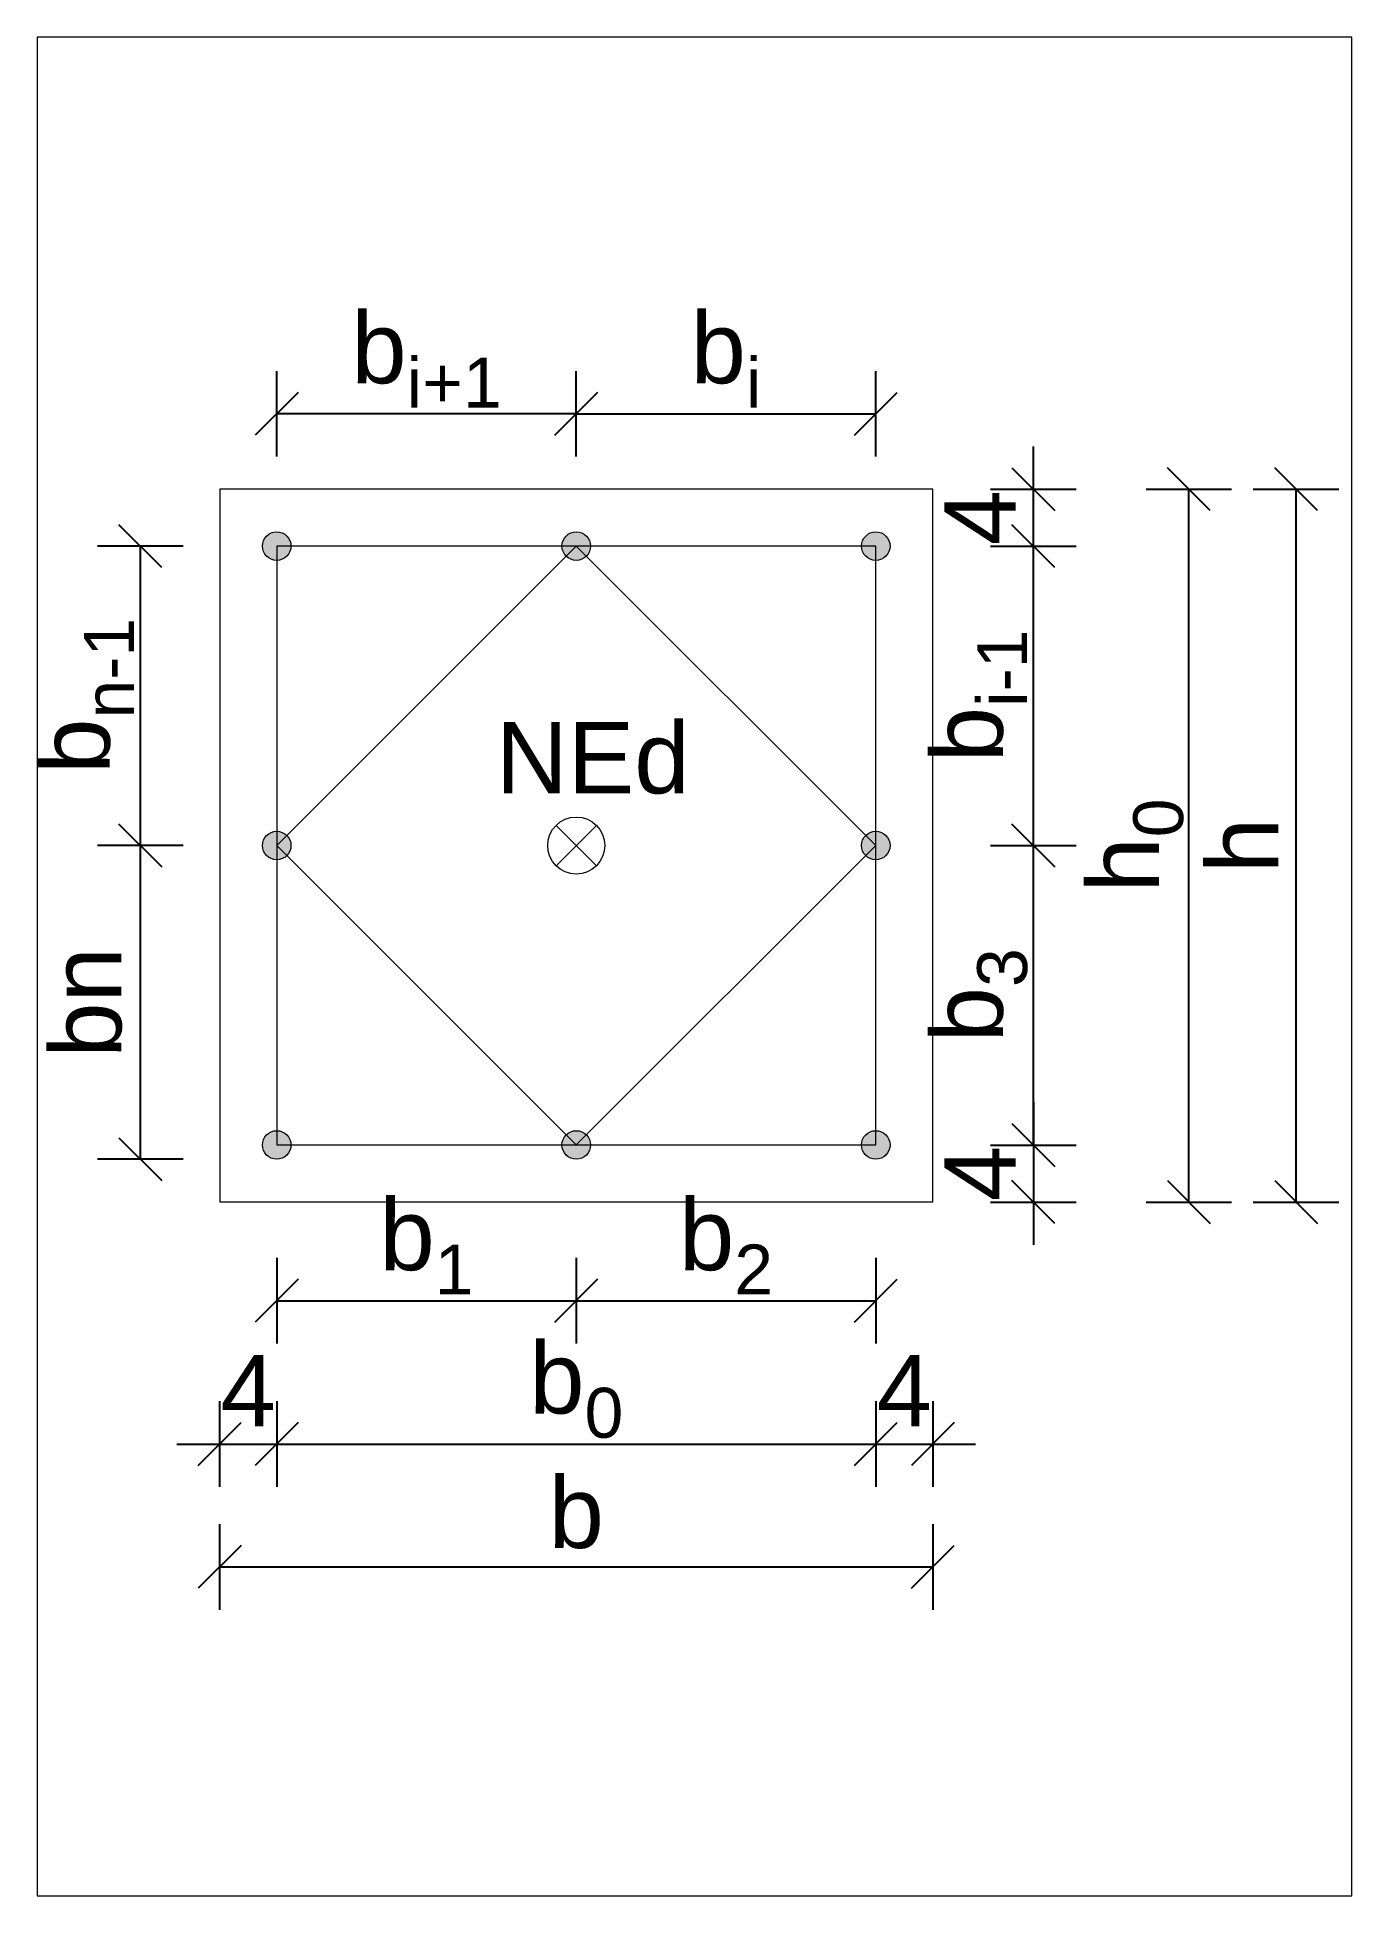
# Paper-space layout 'column_bracing' of a CAD drawing. Extents: x 0 to 210, y 0 to 297.
# The model-space entities are those that its viewports show. They can reach past a viewport. Long polylines and large blocks are cut down to what shows.
import ezdxf

# ---------------------------------------------------------------- set-up
doc = ezdxf.new("R2010")
doc.units = 0
doc.layers.add('Kontura', color=7, linetype='Continuous', lineweight=15)
doc.layers.add('Kota', color=3, linetype='Continuous', lineweight=9)
doc.styles.get("Standard").update_dxf_attribs({"font": 'arial.ttf'})
doc.dimstyles.new('Annotative', dxfattribs={"dimscale": 0, "dimtxt": 2.5, "dimasz": 1.5, "dimexe": 1.5, "dimexo": 0.625, "dimtad": 1, "dimdec": 4, "dimtxsty": 'Standard', "dimblk": 'OBLIQUE', "dimcen": 2.5, "dimadec": 0, "dimazin": 0, "dimtfac": 1, "dimtdec": 4, "dimtix": 1, "dimtmove": 0, "dimatfit": 3, "dimldrblk": 'OBLIQUE', "dimfxl": 1.5, "dimfxlon": 1, "dimarcsym": 0})

# ---------------------------------------------------------------- blocks, each defined once
blk = doc.blocks.new('_Oblique')
at = {"color": 0, "linetype": 'ByBlock', "lineweight": -2}
blk.add_line((-0.5, -0.5), (0.5, 0.5), dxfattribs=at)
blk = doc.blocks.new('*D51')
at = {"layer": 'Defpoints', "color": 0}
for p in [(487.91, -1627.75), (537.91, -1627.75), (537.91, -1638.39)]:
    blk.add_point(p, dxfattribs=at)
at = {"layer": 'Kota', "color": 0, "lineweight": -2}
for p, q in [((487.91, -1635.39), (487.91, -1641.39)), ((537.91, -1635.39), (537.91, -1641.39)), ((487.91, -1638.39), (537.91, -1638.39))]:
    blk.add_line(p, q, dxfattribs=at)
at = {"layer": 'Kota', "color": 0, "lineweight": -2, "xscale": 3, "yscale": 3, "zscale": 3, "rotation": 180}
blk.add_blockref('_Oblique', (487.91, -1638.39), dxfattribs=at)
at = {"layer": 'Kota', "color": 0, "lineweight": -2, "xscale": 3, "yscale": 3, "zscale": 3}
blk.add_blockref('_Oblique', (537.91, -1638.39), dxfattribs=at)
at = {"layer": 'Kota', "color": 0, "insert": (512.91, -1634.6), "char_height": 5, "attachment_point": 5}
blk.add_mtext('b', dxfattribs=at)
blk = doc.blocks.new('*D53')
at = {"layer": 'Defpoints', "color": 0}
for p in [(553.93, -1562.8), (563.38, -1562.8), (553.93, -1612.8)]:
    blk.add_point(p, dxfattribs=at)
at = {"layer": 'Kota', "color": 0, "lineweight": -2}
for p, q in [((560.38, -1562.8), (566.38, -1562.8)), ((563.38, -1612.8), (563.38, -1562.8)), ((560.38, -1612.8), (566.38, -1612.8))]:
    blk.add_line(p, q, dxfattribs=at)
at = {"layer": 'Kota', "color": 0, "lineweight": -2, "xscale": 3, "yscale": 3, "zscale": 3}
for p, rotation in [((563.38, -1562.8), 90), ((563.38, -1612.8), 270)]:
    blk.add_blockref('_Oblique', p, dxfattribs=dict(at, rotation=rotation))
at = {"layer": 'Kota', "color": 0, "insert": (559.63, -1587.8), "char_height": 5, "attachment_point": 5, "rotation": 90}
blk.add_mtext('h', dxfattribs=at)
blk = doc.blocks.new('*D55')
at = {"layer": 'Defpoints', "color": 0}
for p in [(491.91, -1618.78), (487.91, -1622.78), (491.91, -1629.77)]:
    blk.add_point(p, dxfattribs=at)
at = {"layer": 'Kota', "color": 0, "lineweight": -2}
for p, q in [((487.91, -1626.77), (487.91, -1632.77)), ((491.91, -1626.77), (491.91, -1632.77)), ((484.91, -1629.77), (494.91, -1629.77))]:
    blk.add_line(p, q, dxfattribs=at)
at = {"layer": 'Kota', "color": 0, "lineweight": -2, "xscale": 3, "yscale": 3, "zscale": 3}
blk.add_blockref('_Oblique', (487.91, -1629.77), dxfattribs=at)
at = {"layer": 'Kota', "color": 0, "lineweight": -2, "xscale": 3, "yscale": 3, "zscale": 3, "rotation": 180}
blk.add_blockref('_Oblique', (491.91, -1629.77), dxfattribs=at)
at = {"layer": 'Kota', "color": 0, "insert": (489.91, -1626.02), "char_height": 5, "attachment_point": 5}
blk.add_mtext('4', dxfattribs=at)
blk = doc.blocks.new('*D56')
at = {"layer": 'Defpoints', "color": 0}
for p in [(491.91, -1618.78), (533.91, -1618.78), (533.91, -1629.77)]:
    blk.add_point(p, dxfattribs=at)
at = {"layer": 'Kota', "color": 0, "lineweight": -2}
for p, q in [((491.91, -1626.77), (491.91, -1632.77)), ((533.91, -1626.77), (533.91, -1632.77)), ((491.91, -1629.77), (533.91, -1629.77))]:
    blk.add_line(p, q, dxfattribs=at)
at = {"layer": 'Kota', "color": 0, "lineweight": -2, "xscale": 3, "yscale": 3, "zscale": 3, "rotation": 180}
blk.add_blockref('_Oblique', (491.91, -1629.77), dxfattribs=at)
at = {"layer": 'Kota', "color": 0, "lineweight": -2, "xscale": 3, "yscale": 3, "zscale": 3}
blk.add_blockref('_Oblique', (533.91, -1629.77), dxfattribs=at)
at = {"layer": 'Kota', "color": 0, "insert": (512.91, -1625.98), "char_height": 5, "attachment_point": 5}
blk.add_mtext('\\A1;b\\H0.7x;\\S^ 0;', dxfattribs=at)
blk = doc.blocks.new('*D57')
at = {"layer": 'Defpoints', "color": 0}
for p in [(533.91, -1618.78), (537.91, -1622.78), (537.91, -1629.77)]:
    blk.add_point(p, dxfattribs=at)
at = {"layer": 'Kota', "color": 0, "lineweight": -2}
for p, q in [((533.91, -1626.77), (533.91, -1632.77)), ((537.91, -1626.77), (537.91, -1632.77)), ((530.91, -1629.77), (540.91, -1629.77))]:
    blk.add_line(p, q, dxfattribs=at)
at = {"layer": 'Kota', "color": 0, "lineweight": -2, "xscale": 3, "yscale": 3, "zscale": 3}
blk.add_blockref('_Oblique', (533.91, -1629.77), dxfattribs=at)
at = {"layer": 'Kota', "color": 0, "lineweight": -2, "xscale": 3, "yscale": 3, "zscale": 3, "rotation": 180}
blk.add_blockref('_Oblique', (537.91, -1629.77), dxfattribs=at)
at = {"layer": 'Kota', "color": 0, "insert": (535.91, -1626.02), "char_height": 5, "attachment_point": 5}
blk.add_mtext('4', dxfattribs=at)
blk = doc.blocks.new('*D60')
at = {"layer": 'Defpoints', "color": 0}
for p in [(547.09, -1562.8), (555.86, -1562.8), (547.09, -1612.8)]:
    blk.add_point(p, dxfattribs=at)
at = {"layer": 'Kota', "color": 0, "lineweight": -2}
for p, q in [((552.86, -1562.8), (558.86, -1562.8)), ((555.86, -1612.8), (555.86, -1562.8)), ((552.86, -1612.8), (558.86, -1612.8))]:
    blk.add_line(p, q, dxfattribs=at)
at = {"layer": 'Kota', "color": 0, "lineweight": -2, "xscale": 3, "yscale": 3, "zscale": 3}
for p, rotation in [((555.86, -1562.8), 90), ((555.86, -1612.8), 270)]:
    blk.add_blockref('_Oblique', p, dxfattribs=dict(at, rotation=rotation))
at = {"layer": 'Kota', "color": 0, "insert": (552.11, -1587.8), "char_height": 5, "attachment_point": 5, "rotation": 90}
blk.add_mtext('\\A1;h\\H0.7x;\\S^ 0;', dxfattribs=at)
blk = doc.blocks.new('*D62')
at = {"layer": 'Defpoints', "color": 0}
for p in [(491.91, -1608.8), (512.91, -1608.8), (512.91, -1619.72)]:
    blk.add_point(p, dxfattribs=at)
at = {"layer": 'Kota', "color": 0, "lineweight": -2}
for p, q in [((491.91, -1616.72), (491.91, -1622.72)), ((512.91, -1616.72), (512.91, -1622.72)), ((491.91, -1619.72), (512.91, -1619.72))]:
    blk.add_line(p, q, dxfattribs=at)
at = {"layer": 'Kota', "color": 0, "lineweight": -2, "xscale": 3, "yscale": 3, "zscale": 3, "rotation": 180}
blk.add_blockref('_Oblique', (491.91, -1619.72), dxfattribs=at)
at = {"layer": 'Kota', "color": 0, "lineweight": -2, "xscale": 3, "yscale": 3, "zscale": 3}
blk.add_blockref('_Oblique', (512.91, -1619.72), dxfattribs=at)
at = {"layer": 'Kota', "color": 0, "insert": (502.41, -1615.93), "char_height": 5, "attachment_point": 5}
blk.add_mtext('\\A1;b\\H0.7x;\\S^ 1;', dxfattribs=at)
blk = doc.blocks.new('*D63')
at = {"layer": 'Defpoints', "color": 0}
for p in [(512.91, -1608.8), (533.91, -1608.8), (533.91, -1619.72)]:
    blk.add_point(p, dxfattribs=at)
at = {"layer": 'Kota', "color": 0, "lineweight": -2}
for p, q in [((512.91, -1616.72), (512.91, -1622.72)), ((533.91, -1616.72), (533.91, -1622.72)), ((512.91, -1619.72), (533.91, -1619.72))]:
    blk.add_line(p, q, dxfattribs=at)
at = {"layer": 'Kota', "color": 0, "lineweight": -2, "xscale": 3, "yscale": 3, "zscale": 3, "rotation": 180}
blk.add_blockref('_Oblique', (512.91, -1619.72), dxfattribs=at)
at = {"layer": 'Kota', "color": 0, "lineweight": -2, "xscale": 3, "yscale": 3, "zscale": 3}
blk.add_blockref('_Oblique', (533.91, -1619.72), dxfattribs=at)
at = {"layer": 'Kota', "color": 0, "insert": (523.41, -1615.93), "char_height": 5, "attachment_point": 5}
blk.add_mtext('\\A1;b\\H0.7x;\\S^ 2;', dxfattribs=at)
blk = doc.blocks.new('*D66')
at = {"layer": 'Defpoints', "color": 0}
for p in [(533.91, -1587.8), (544.96, -1587.8), (533.91, -1608.8)]:
    blk.add_point(p, dxfattribs=at)
at = {"layer": 'Kota', "color": 0, "lineweight": -2}
for p, q in [((541.96, -1587.8), (547.96, -1587.8)), ((544.96, -1608.8), (544.96, -1587.8)), ((541.96, -1608.8), (547.96, -1608.8))]:
    blk.add_line(p, q, dxfattribs=at)
at = {"layer": 'Kota', "color": 0, "lineweight": -2, "xscale": 3, "yscale": 3, "zscale": 3}
for p, rotation in [((544.96, -1587.8), 90), ((544.96, -1608.8), 270)]:
    blk.add_blockref('_Oblique', p, dxfattribs=dict(at, rotation=rotation))
at = {"layer": 'Kota', "color": 0, "insert": (541.17, -1598.3), "char_height": 5, "attachment_point": 5, "rotation": 90}
blk.add_mtext('\\A1;b\\H0.7x;\\S^ 3;', dxfattribs=at)
blk = doc.blocks.new('*D67')
at = {"layer": 'Defpoints', "color": 0}
for p in [(533.91, -1566.8), (544.96, -1566.8), (533.91, -1587.8)]:
    blk.add_point(p, dxfattribs=at)
at = {"layer": 'Kota', "color": 0, "lineweight": -2}
for p, q in [((541.96, -1566.8), (547.96, -1566.8)), ((544.96, -1587.8), (544.96, -1566.8)), ((541.96, -1587.8), (547.96, -1587.8))]:
    blk.add_line(p, q, dxfattribs=at)
at = {"layer": 'Kota', "color": 0, "lineweight": -2, "xscale": 3, "yscale": 3, "zscale": 3}
for p, rotation in [((544.96, -1566.8), 90), ((544.96, -1587.8), 270)]:
    blk.add_blockref('_Oblique', p, dxfattribs=dict(at, rotation=rotation))
at = {"layer": 'Kota', "color": 0, "insert": (541.17, -1577.3), "char_height": 5, "attachment_point": 5, "rotation": 90}
blk.add_mtext('\\A1;b\\H0.7x;\\S^ i-1;', dxfattribs=at)
blk = doc.blocks.new('*D70')
at = {"layer": 'Defpoints', "color": 0}
for p in [(533.91, -1557.52), (512.91, -1566.8), (533.91, -1566.8)]:
    blk.add_point(p, dxfattribs=at)
at = {"layer": 'Kota', "color": 0, "lineweight": -2}
for p, q in [((512.91, -1560.52), (512.91, -1554.52)), ((533.91, -1560.52), (533.91, -1554.52)), ((512.91, -1557.52), (533.91, -1557.52))]:
    blk.add_line(p, q, dxfattribs=at)
at = {"layer": 'Kota', "color": 0, "lineweight": -2, "xscale": 3, "yscale": 3, "zscale": 3, "rotation": 180}
blk.add_blockref('_Oblique', (512.91, -1557.52), dxfattribs=at)
at = {"layer": 'Kota', "color": 0, "lineweight": -2, "xscale": 3, "yscale": 3, "zscale": 3}
blk.add_blockref('_Oblique', (533.91, -1557.52), dxfattribs=at)
at = {"layer": 'Kota', "color": 0, "insert": (523.41, -1553.73), "char_height": 5, "attachment_point": 5}
blk.add_mtext('\\A1;b\\H0.7x;\\S^ i;', dxfattribs=at)
blk = doc.blocks.new('*D72')
at = {"layer": 'Defpoints', "color": 0}
for p in [(491.91, -1557.52), (491.91, -1566.8), (512.91, -1566.8)]:
    blk.add_point(p, dxfattribs=at)
at = {"layer": 'Kota', "color": 0, "lineweight": -2}
for p, q in [((491.91, -1560.52), (491.91, -1554.52)), ((512.91, -1560.52), (512.91, -1554.52)), ((512.91, -1557.52), (491.91, -1557.52))]:
    blk.add_line(p, q, dxfattribs=at)
at = {"layer": 'Kota', "color": 0, "lineweight": -2, "xscale": 3, "yscale": 3, "zscale": 3, "rotation": 180}
blk.add_blockref('_Oblique', (491.91, -1557.52), dxfattribs=at)
at = {"layer": 'Kota', "color": 0, "lineweight": -2, "xscale": 3, "yscale": 3, "zscale": 3}
blk.add_blockref('_Oblique', (512.91, -1557.52), dxfattribs=at)
at = {"layer": 'Kota', "color": 0, "insert": (502.41, -1553.73), "char_height": 5, "attachment_point": 5}
blk.add_mtext('\\A1;b\\H0.7x;\\S^ i+1;', dxfattribs=at)
blk = doc.blocks.new('*D75')
at = {"layer": 'Defpoints', "color": 0}
for p in [(482.35, -1566.8), (491.91, -1566.8), (491.91, -1587.8)]:
    blk.add_point(p, dxfattribs=at)
at = {"layer": 'Kota', "color": 0, "lineweight": -2}
for p, q in [((485.35, -1566.8), (479.35, -1566.8)), ((482.35, -1587.8), (482.35, -1566.8)), ((485.35, -1587.8), (479.35, -1587.8))]:
    blk.add_line(p, q, dxfattribs=at)
at = {"layer": 'Kota', "color": 0, "lineweight": -2, "xscale": 3, "yscale": 3, "zscale": 3}
for p, rotation in [((482.35, -1566.8), 90), ((482.35, -1587.8), 270)]:
    blk.add_blockref('_Oblique', p, dxfattribs=dict(at, rotation=rotation))
at = {"layer": 'Kota', "color": 0, "insert": (478.56, -1577.3), "char_height": 5, "attachment_point": 5, "rotation": 90}
blk.add_mtext('\\A1;b\\H0.7x;\\S^ n-1;', dxfattribs=at)
blk = doc.blocks.new('*D77')
at = {"layer": 'Defpoints', "color": 0}
for p in [(482.35, -1587.8), (491.91, -1587.8), (491.91, -1609.8)]:
    blk.add_point(p, dxfattribs=at)
at = {"layer": 'Kota', "color": 0, "lineweight": -2}
for p, q in [((485.35, -1587.8), (479.35, -1587.8)), ((482.35, -1609.8), (482.35, -1587.8)), ((485.35, -1609.8), (479.35, -1609.8))]:
    blk.add_line(p, q, dxfattribs=at)
at = {"layer": 'Kota', "color": 0, "lineweight": -2, "xscale": 3, "yscale": 3, "zscale": 3}
for p, rotation in [((482.35, -1587.8), 90), ((482.35, -1609.8), 270)]:
    blk.add_blockref('_Oblique', p, dxfattribs=dict(at, rotation=rotation))
at = {"layer": 'Kota', "color": 0, "insert": (478.56, -1598.8), "char_height": 5, "attachment_point": 5, "rotation": 90}
blk.add_mtext('bn', dxfattribs=at)
blk = doc.blocks.new('*D79')
at = {"layer": 'Defpoints', "color": 0}
for p in [(533.91, -1608.8), (537.91, -1612.8), (544.96, -1612.8)]:
    blk.add_point(p, dxfattribs=at)
at = {"layer": 'Kota', "color": 0, "lineweight": -2}
for p, q in [((544.96, -1605.8), (544.96, -1615.8)), ((541.96, -1608.8), (547.96, -1608.8)), ((541.96, -1612.8), (547.96, -1612.8))]:
    blk.add_line(p, q, dxfattribs=at)
at = {"layer": 'Kota', "color": 0, "lineweight": -2, "xscale": 3, "yscale": 3, "zscale": 3}
for p, rotation in [((544.96, -1608.8), 270), ((544.96, -1612.8), 90)]:
    blk.add_blockref('_Oblique', p, dxfattribs=dict(at, rotation=rotation))
at = {"layer": 'Kota', "color": 0, "insert": (541.21, -1610.8), "char_height": 5, "attachment_point": 5, "rotation": 90}
blk.add_mtext('4', dxfattribs=at)
blk = doc.blocks.new('*D82')
at = {"layer": 'Defpoints', "color": 0}
for p in [(537.91, -1562.8), (544.96, -1562.8), (533.91, -1566.8)]:
    blk.add_point(p, dxfattribs=at)
at = {"layer": 'Kota', "color": 0, "lineweight": -2}
for p, q in [((544.96, -1569.8), (544.96, -1559.8)), ((541.96, -1562.8), (547.96, -1562.8)), ((541.96, -1566.8), (547.96, -1566.8))]:
    blk.add_line(p, q, dxfattribs=at)
at = {"layer": 'Kota', "color": 0, "lineweight": -2, "xscale": 3, "yscale": 3, "zscale": 3}
for p, rotation in [((544.96, -1562.8), 270), ((544.96, -1566.8), 90)]:
    blk.add_blockref('_Oblique', p, dxfattribs=dict(at, rotation=rotation))
at = {"layer": 'Kota', "color": 0, "insert": (541.21, -1564.8), "char_height": 5, "attachment_point": 5, "rotation": 90}
blk.add_mtext('4', dxfattribs=at)

msp = doc.modelspace()

# ---------------------------------------------------------------- hatches: boundary and pattern name
at = {"layer": 'Kontura'}
for points in [[(492.91208, -1566.79592, 1), (490.91208, -1566.79592, 1)], [(513.91208, -1566.79592, 1), (511.91208, -1566.79592, 1)], [(534.91208, -1566.79592, 1), (532.91208, -1566.79592, 1)], [(492.91208, -1587.79592, 1), (490.91208, -1587.79592, 1)], [(534.91208, -1587.79592, 1), (532.91208, -1587.79592, 1)], [(492.91208, -1608.79592, 1), (490.91208, -1608.79592, 1)], [(513.91208, -1608.79592, 1), (511.91208, -1608.79592, 1)], [(534.91208, -1608.79592, 1), (532.91208, -1608.79592, 1)]]:
    msp.add_hatch(color=256, dxfattribs=at).paths.add_polyline_path(points)

# ---------------------------------------------------------------- linework, layer by layer
for p, q in [((512.91208, -1566.79592), (491.91208, -1587.79592)), ((533.91208, -1587.79592), (512.91208, -1566.79592)), ((511.49786, -1589.21013), (514.32629, -1586.3817)), ((514.32629, -1589.21013), (511.49786, -1586.3817)), ((491.91208, -1587.79592), (512.91208, -1608.79592)), ((512.91208, -1608.79592), (533.91208, -1587.79592))]:
    msp.add_line(p, q, dxfattribs=at)
for points in [[(487.91208, -1612.79592), (537.91208, -1612.79592), (537.91208, -1562.79592), (487.91208, -1562.79592)], [(491.91208, -1608.79592), (533.91208, -1608.79592), (533.91208, -1566.79592), (491.91208, -1566.79592)]]:
    msp.add_lwpolyline(points, close=True, dxfattribs=at)
for centre, radius in [((491.91208, -1566.79592), 1), ((512.91208, -1566.79592), 1), ((533.91208, -1566.79592), 1), ((512.91208, -1587.79592), 2), ((491.91208, -1587.79592), 1), ((533.91208, -1587.79592), 1), ((491.91208, -1608.79592), 1), ((512.91208, -1608.79592), 1), ((533.91208, -1608.79592), 1)]:
    msp.add_circle(centre, radius, dxfattribs=at)

# ---------------------------------------------------------------- texts
at = {"layer": 'Kota'}
msp.add_text('NEd', height=5, dxfattribs=at).set_placement((507.27554, -1584.14209))

# ---------------------------------------------------------------- dimensions: what is measured, and where the dimension line sits
for base, p1, p2, text, picture, middle in [((491.91208, -1557.52405), (512.91208, -1566.79592), (491.91208, -1566.79592), '\\A1;b\\H0.7x;\\S^ i+1;', '*D72', (502.41208, -1553.73312)), ((533.91208, -1557.52405), (512.91208, -1566.79592), (533.91208, -1566.79592), '\\A1;b\\H0.7x;\\S^ i;', '*D70', (523.41208, -1553.73312)), ((512.91208, -1619.71747), (491.91208, -1608.79592), (512.91208, -1608.79592), '\\A1;b\\H0.7x;\\S^ 1;', '*D62', (502.41208, -1615.92655)), ((533.91208, -1619.71747), (512.91208, -1608.79592), (533.91208, -1608.79592), '\\A1;b\\H0.7x;\\S^ 2;', '*D63', (523.41208, -1615.92655)), ((533.91208, -1629.77181), (491.91208, -1618.77648), (533.91208, -1618.77648), '\\A1;b\\H0.7x;\\S^ 0;', '*D56', (512.91208, -1625.98088)), ((537.91208, -1638.39241), (487.91208, -1627.74516), (537.91208, -1627.74516), 'b', '*D51', (512.91208, -1634.60148))]:
    dim = msp.add_linear_dim(base=base, p1=p1, p2=p2, text=text, dimstyle='Annotative', override={"dimscale": 0, "dimtxsty": 'Standard', "dimtfill": 0, "dimtfillclr": 0}, dxfattribs=at)
    dim.commit()
    dim.dimension.update_dxf_attribs({"geometry": picture, "text_midpoint": middle})
for base, p1, p2, picture, middle in [((544.96071, -1562.79592), (533.91208, -1566.79592), (537.91208, -1562.79592), '*D82', (541.21071, -1564.79592)), ((544.96071, -1612.79592), (533.91208, -1608.79592), (537.91208, -1612.79592), '*D79', (541.21071, -1610.79592))]:
    dim = msp.add_linear_dim(base=base, p1=p1, p2=p2, angle=90, dimstyle='Annotative', override={"dimscale": 0}, dxfattribs=at)
    dim.commit()
    dim.dimension.update_dxf_attribs({"geometry": picture, "text_midpoint": middle})
for base, p1, p2, text, picture, middle in [((555.86241, -1562.79592), (547.08613, -1612.79592), (547.08613, -1562.79592), '\\A1;h\\H0.7x;\\S^ 0;', '*D60', (552.11241, -1587.79592)), ((563.38229, -1562.79592), (553.92706, -1612.79592), (553.92706, -1562.79592), 'h', '*D53', (559.63229, -1587.79592)), ((482.3531, -1566.79592), (491.91208, -1587.79592), (491.91208, -1566.79592), '\\A1;b\\H0.7x;\\S^ n-1;', '*D75', (478.56217, -1577.29592)), ((544.96071, -1566.79592), (533.91208, -1587.79592), (533.91208, -1566.79592), '\\A1;b\\H0.7x;\\S^ i-1;', '*D67', (541.16979, -1577.29592)), ((482.3531, -1587.79592), (491.91208, -1609.79592), (491.91208, -1587.79592), 'bn', '*D77', (478.56217, -1598.79592)), ((544.96071, -1587.79592), (533.91208, -1608.79592), (533.91208, -1587.79592), '\\A1;b\\H0.7x;\\S^ 3;', '*D66', (541.16979, -1598.29592))]:
    dim = msp.add_linear_dim(base=base, p1=p1, p2=p2, angle=90, text=text, dimstyle='Annotative', override={"dimscale": 0, "dimtxsty": 'Standard', "dimtfill": 0, "dimtfillclr": 0}, dxfattribs=at)
    dim.commit()
    dim.dimension.update_dxf_attribs({"geometry": picture, "text_midpoint": middle})
for base, p1, p2, picture, middle in [((491.91208, -1629.77181), (487.91208, -1622.77648), (491.91208, -1618.77648), '*D55', (489.91208, -1626.02181)), ((537.91208, -1629.77181), (533.91208, -1618.77648), (537.91208, -1622.77648), '*D57', (535.91208, -1626.02181))]:
    dim = msp.add_linear_dim(base=base, p1=p1, p2=p2, dimstyle='Annotative', override={"dimscale": 0}, dxfattribs=at)
    dim.commit()
    dim.dimension.update_dxf_attribs({"geometry": picture, "text_midpoint": middle})

psp = doc.layouts.new('column_bracing')

# ---------------------------------------------------------------- viewports
at = {"layer": '0'}
psp.add_viewport(center=(105, 148.5), size=(210, 297), view_center_point=(521.20177, -1596.28036), view_height=130.352261, dxfattribs=at)

doc.saveas('drawing.dxf')
